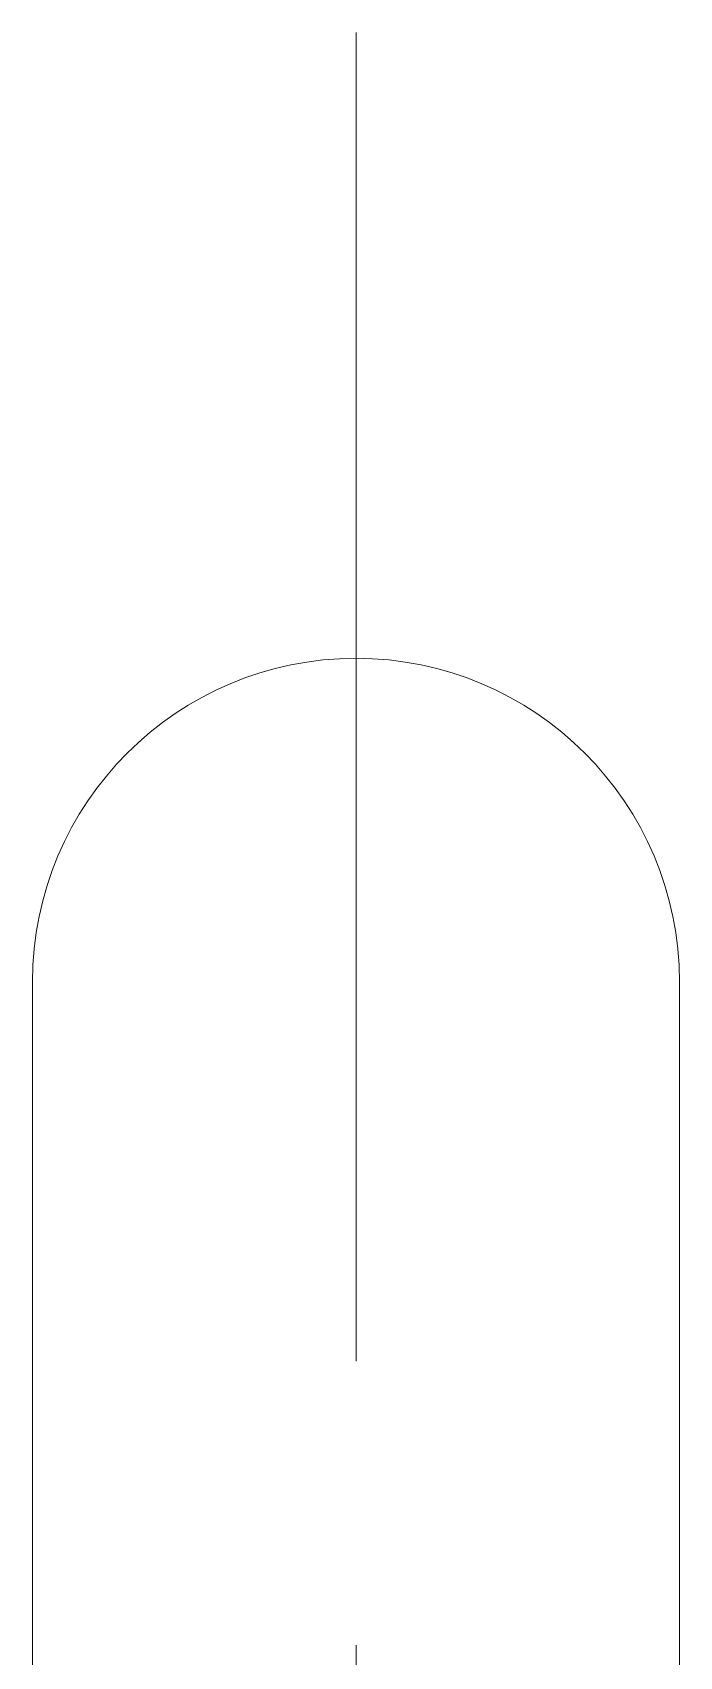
# Model space of a CAD drawing. Header units: inches. Extents: x 20229 to 21001, y -6726 to -5634.
# Drawn here: x 20371.4 to 20399.4, y -5979.2 to -5908.9 of the extents above; entities that cross this region are included whole.
import ezdxf

# ---------------------------------------------------------------- set-up
doc = ezdxf.new("R2010")
doc.units = ezdxf.units.IN
doc.header["$LTSCALE"] = 4.84
doc.header["$MEASUREMENT"] = 0
doc.linetypes.add('CENTERX2', pattern=[20.32, 12.7, -2.54, 2.54, -2.54])
doc.layers.get('0').update_dxf_attribs({"linetype": 'CONTINUOUS', "lineweight": 13})
doc.layers.add('CENTER', color=1, linetype='CENTERX2', lineweight=15)

msp = doc.modelspace()

# ---------------------------------------------------------------- linework, layer by layer
at = {"linetype": 'Continuous'}
for p, q in [((20371.361, -5950.463), (20371.361, -5950.036)), ((20371.361, -5950.463), (20371.361, -6013.056)), ((20399.361, -5950.036), (20399.361, -5951.198)), ((20399.361, -5951.198), (20399.361, -6013.056))]:
    msp.add_line(p, q, dxfattribs=at)
for start, end in [(90, 180), (0, 90)]:
    msp.add_arc((20385.361, -5950.036), 14, start, end, dxfattribs=at)
at = {"layer": 'CENTER'}
msp.add_open_spline([(20385.365, -5908.95), (20385.365, -5988.547), (20385.365, -5993.547), (20385.365, -6413.1)], degree=1, knots=[-0.749312, -0.749312, 0, 0.050224, 0.989614, 0.989614], dxfattribs=at)

doc.saveas('drawing.dxf')
